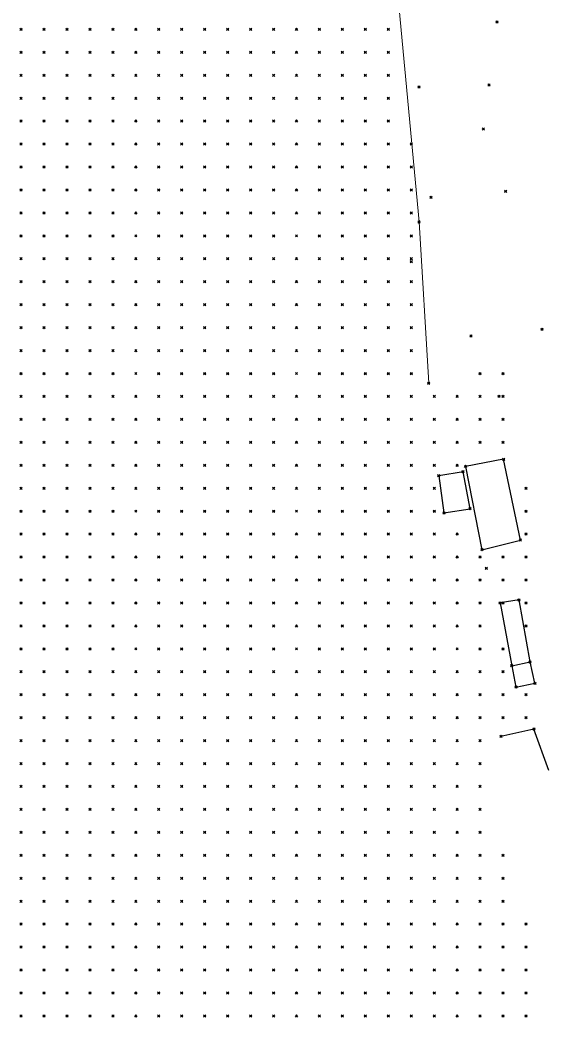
# Model space of a CAD drawing. Header units: metres. Extents: x 441556 to 446409, y 432338 to 461058.
# Drawn here: x 443955 to 444023.5, y 445703.1 to 445833.5 of the extents above; entities that cross this region are included whole.
import ezdxf

# ---------------------------------------------------------------- set-up
doc = ezdxf.new("R2010")
doc.units = ezdxf.units.M
doc.header["$MEASUREMENT"] = 0
doc.header["$PDMODE"] = 35
doc.header["$PDSIZE"] = 0.15
for name, color, linetype in [('DTM-BRE-RevB_A_HAT', 2, 'Continuous'), ('DTM-BRE-RevN_GRP_COLT_CONSTRUCTIE', 2, 'Continuous'), ('DTM-BRE-RevN_GRP_FOSA', 2, 'Continuous'), ('DTM-NOK-RevN_POINTS', 91, 'Continuous')]:
    doc.layers.add(name, color=color, linetype=linetype)
doc.layers.add('DTM-BRE-RevN_GRP_PARCARE', color=2, linetype='Continuous', lineweight=0)

msp = doc.modelspace()

# ---------------------------------------------------------------- linework, layer by layer
at = {"layer": 'DTM-BRE-RevB_A_HAT'}
msp.add_line((444019.307, 445749.074, 343.436), (444021.708, 445749.564, 343.408), dxfattribs=at)
at = {"layer": 'DTM-BRE-RevN_GRP_COLT_CONSTRUCTIE'}
for p, q in [((444018.254, 445776.059, 343.247), (444013.27, 445775.132, 343.312)), ((444020.453, 445765.494, 343.291), (444018.254, 445776.059, 343.247)), ((444013.27, 445775.132, 343.312), (444015.418, 445764.239, 343.433)), ((444012.953, 445774.438, 343.536), (444009.764, 445773.906, 343.441)), ((444009.764, 445773.906, 343.441), (444010.457, 445769.05, 343.49)), ((444013.862, 445769.591, 343.637), (444012.953, 445774.438, 343.536)), ((444010.457, 445769.05, 343.49), (444013.862, 445769.591, 343.637)), ((444015.418, 445764.239, 343.433), (444020.453, 445765.494, 343.291)), ((444022.219, 445740.787, 343.827), (444017.906, 445739.836, 343.931)), ((444024.143, 445735.363, 344.736), (444022.219, 445740.787, 343.827))]:
    msp.add_line(p, q, dxfattribs=at)
at = {"layer": 'DTM-BRE-RevN_GRP_FOSA'}
for p, q in [((444020.268, 445757.681, 343.206), (444017.782, 445757.275, 343.244)), ((444021.708, 445749.564, 343.408), (444020.268, 445757.681, 343.206)), ((444017.782, 445757.275, 343.244), (444019.307, 445749.074, 343.436)), ((444019.307, 445749.074, 343.436), (444019.858, 445746.278, 343.468)), ((444022.345, 445746.773, 343.337), (444021.708, 445749.564, 343.408)), ((444019.858, 445746.278, 343.468), (444022.345, 445746.773, 343.337))]:
    msp.add_line(p, q, dxfattribs=at)
at = {"layer": 'DTM-BRE-RevN_GRP_PARCARE'}
for p, q in [((444004.24, 445838.657, 343.529), (444007.202, 445807.094, 343.306)), ((444007.202, 445807.094, 343.306), (444008.468, 445786.015, 343.27))]:
    msp.add_line(p, q, dxfattribs=at)
at = {"layer": 'DTM-NOK-RevN_POINTS'}
for p in [(444017.403, 445833.248, 343.349), (443955.189, 445832.266, 379.073), (443958.189, 445832.266, 376.791), (443961.188, 445832.266, 374.891), (443964.187, 445832.266, 372.844), (443967.187, 445832.266, 370.68), (443970.186, 445832.266, 368.467), (443973.185, 445832.266, 366.135), (443976.185, 445832.266, 363.924), (443979.184, 445832.266, 361.653), (443982.183, 445832.266, 359.748), (443985.183, 445832.266, 357.953), (443988.182, 445832.266, 355.644), (443991.181, 445832.266, 353.758), (443994.181, 445832.266, 351.629), (443997.18, 445832.266, 349.375), (444000.18, 445832.266, 346.709), (444003.179, 445832.266, 343.842), (443955.189, 445829.266, 379.944), (443958.189, 445829.266, 377.743), (443961.188, 445829.266, 375.523), (443964.187, 445829.266, 373.241), (443967.187, 445829.266, 370.99), (443970.186, 445829.266, 368.633), (443973.185, 445829.266, 366.527), (443976.185, 445829.266, 364.254), (443979.184, 445829.266, 361.968), (443982.183, 445829.266, 360.004), (443985.183, 445829.266, 358.12), (443988.182, 445829.266, 356.018), (443991.181, 445829.266, 353.78), (443994.181, 445829.266, 351.807), (443997.18, 445829.266, 349.364), (444000.18, 445829.266, 346.627), (444003.179, 445829.266, 343.84), (443955.189, 445826.267, 380.691), (443958.189, 445826.267, 378.435), (443961.188, 445826.267, 375.985), (443964.187, 445826.267, 373.686), (443967.187, 445826.267, 371.478), (443970.186, 445826.267, 369.114), (443973.185, 445826.267, 366.85), (443976.185, 445826.267, 364.578), (443979.184, 445826.267, 362.56), (443982.183, 445826.267, 360.54), (443985.183, 445826.267, 358.571), (443988.182, 445826.267, 356.246), (443991.181, 445826.267, 354.019), (443994.181, 445826.267, 351.997), (443997.18, 445826.267, 349.278), (444000.18, 445826.267, 346.697), (444003.179, 445826.267, 343.93), (444007.189, 445824.724, 343.396), (444016.352, 445825.006, 343.347), (443955.189, 445823.268, 380.786), (443958.189, 445823.268, 378.518), (443961.188, 445823.268, 376.349), (443964.187, 445823.268, 373.895), (443967.187, 445823.268, 371.654), (443970.186, 445823.268, 369.746), (443973.185, 445823.268, 367.429), (443976.185, 445823.268, 365.178), (443979.184, 445823.268, 363.078), (443982.183, 445823.268, 360.685), (443985.183, 445823.268, 358.838), (443988.182, 445823.268, 356.555), (443991.181, 445823.268, 354.224), (443994.181, 445823.268, 352.196), (443997.18, 445823.268, 349.64), (444000.18, 445823.268, 346.852), (444003.179, 445823.268, 344.14), (443955.189, 445820.268, 380.933), (443958.189, 445820.268, 378.84), (443961.188, 445820.268, 376.866), (443964.187, 445820.268, 374.86), (443967.187, 445820.268, 372.333), (443970.186, 445820.268, 370.122), (443973.185, 445820.268, 367.886), (443976.185, 445820.268, 365.712), (443979.184, 445820.268, 363.576), (443982.183, 445820.268, 361.355), (443985.183, 445820.268, 359.257), (443988.182, 445820.268, 357.061), (443991.181, 445820.268, 354.634), (443994.181, 445820.268, 352.298), (443997.18, 445820.268, 349.74), (444000.18, 445820.268, 347.029), (444003.179, 445820.268, 344.318), (444015.612, 445819.25, 343.153), (443955.189, 445817.269, 381.938), (443958.189, 445817.269, 379.893), (443961.188, 445817.269, 377.631), (443964.187, 445817.269, 375.449), (443967.187, 445817.269, 373.15), (443970.186, 445817.269, 371.023), (443973.185, 445817.269, 368.494), (443976.185, 445817.269, 366.272), (443979.184, 445817.269, 364.005), (443982.183, 445817.269, 361.617), (443985.183, 445817.269, 359.411), (443988.182, 445817.269, 357.177), (443991.181, 445817.269, 354.846), (443994.181, 445817.269, 352.557), (443997.18, 445817.269, 350.074), (444000.18, 445817.269, 347.285), (444003.179, 445817.269, 344.252), (444006.178, 445817.269, 343.114), (443955.189, 445814.27, 383.016), (443958.189, 445814.27, 380.877), (443961.188, 445814.27, 378.413), (443964.187, 445814.27, 376.256), (443967.187, 445814.27, 373.844), (443970.186, 445814.27, 371.623), (443973.185, 445814.27, 369.119), (443976.185, 445814.27, 366.646), (443979.184, 445814.27, 364.339), (443982.183, 445814.27, 362.111), (443985.183, 445814.27, 359.693), (443988.182, 445814.27, 357.313), (443991.181, 445814.27, 355.045), (443994.181, 445814.27, 352.767), (443997.18, 445814.27, 349.918), (444000.18, 445814.27, 347.226), (444003.179, 445814.27, 344.319), (444006.178, 445814.27, 343.061), (443955.189, 445811.27, 383.921), (443958.189, 445811.27, 381.658), (443961.188, 445811.27, 379.144), (443964.187, 445811.27, 376.622), (443967.187, 445811.27, 374.305), (443970.186, 445811.27, 371.934), (443973.185, 445811.27, 369.765), (443976.185, 445811.27, 367.311), (443979.184, 445811.27, 364.743), (443982.183, 445811.27, 362.379), (443985.183, 445811.27, 360.277), (443988.182, 445811.27, 357.473), (443991.181, 445811.27, 355.163), (443994.181, 445811.27, 352.69), (443997.18, 445811.27, 350.072), (444000.18, 445811.27, 347.413), (444003.179, 445811.27, 344.812), (444006.178, 445811.27, 343.057), (444018.504, 445811.097, 343.262), (444008.765, 445810.324, 343.307), (443955.189, 445808.271, 384.743), (443958.189, 445808.271, 382.202), (443961.188, 445808.271, 379.747), (443964.187, 445808.271, 377.2), (443967.187, 445808.271, 374.581), (443970.186, 445808.271, 372.365), (443973.185, 445808.271, 370.079), (443976.185, 445808.271, 367.718), (443979.184, 445808.271, 365.353), (443982.183, 445808.271, 362.83), (443985.183, 445808.271, 360.723), (443988.182, 445808.271, 358.011), (443991.181, 445808.271, 355.548), (443994.181, 445808.271, 353.028), (443997.18, 445808.271, 350.333), (444000.18, 445808.271, 347.749), (444003.179, 445808.271, 345.241), (444006.178, 445808.271, 343.311), (444007.202, 445807.094, 343.306), (443955.189, 445805.272, 384.931), (443958.189, 445805.272, 382.5), (443961.188, 445805.272, 379.929), (443964.187, 445805.272, 377.442), (443967.187, 445805.272, 375.098), (443970.186, 445805.272, 372.901), (443973.185, 445805.272, 370.505), (443976.185, 445805.272, 368.219), (443979.184, 445805.272, 365.848), (443982.183, 445805.272, 363.293), (443985.183, 445805.272, 361.134), (443988.182, 445805.272, 358.554), (443991.181, 445805.272, 356.088), (443994.181, 445805.272, 353.324), (443997.18, 445805.272, 350.948), (444000.18, 445805.272, 348.223), (444003.179, 445805.272, 345.58), (444006.178, 445805.272, 343.458), (443955.189, 445802.272, 384.92), (443958.189, 445802.272, 382.714), (443961.188, 445802.272, 380.178), (443964.187, 445802.272, 377.4), (443967.187, 445802.272, 374.864), (443970.186, 445802.272, 372.687), (443973.185, 445802.272, 370.447), (443976.185, 445802.272, 368.317), (443979.184, 445802.272, 366.254), (443982.183, 445802.272, 363.862), (443985.183, 445802.272, 361.432), (443988.182, 445802.272, 358.832), (443991.181, 445802.272, 356.43), (443994.181, 445802.272, 353.749), (443997.18, 445802.272, 351.353), (444000.18, 445802.272, 348.62), (444003.179, 445802.272, 345.951), (444006.17, 445801.888, 344.062), (444006.178, 445802.272, 343.899), (443955.189, 445799.273, 385.117), (443958.189, 445799.273, 382.466), (443961.188, 445799.273, 379.262), (443964.187, 445799.273, 377.186), (443967.187, 445799.273, 374.933), (443970.186, 445799.273, 372.731), (443973.185, 445799.273, 370.42), (443976.185, 445799.273, 368.301), (443979.184, 445799.273, 365.966), (443982.183, 445799.273, 363.7), (443985.183, 445799.273, 361.49), (443988.182, 445799.273, 358.889), (443991.181, 445799.273, 356.539), (443994.181, 445799.273, 354.082), (443997.18, 445799.273, 351.462), (444000.18, 445799.273, 348.964), (444003.179, 445799.273, 346.171), (444006.178, 445799.273, 343.801), (443955.189, 445796.273, 385.312), (443958.189, 445796.273, 382.019), (443961.188, 445796.273, 379.609), (443964.187, 445796.273, 377.499), (443967.187, 445796.273, 375.48), (443970.186, 445796.273, 373.016), (443973.185, 445796.273, 370.596), (443976.185, 445796.273, 367.935), (443979.184, 445796.273, 365.382), (443982.183, 445796.273, 363.337), (443985.183, 445796.273, 361.008), (443988.182, 445796.273, 358.703), (443991.181, 445796.273, 356.457), (443994.181, 445796.273, 353.964), (443997.18, 445796.273, 351.368), (444000.18, 445796.273, 348.649), (444003.179, 445796.273, 346.31), (444006.178, 445796.273, 344.071), (443955.189, 445793.274, 385.652), (443958.189, 445793.274, 383.492), (443961.188, 445793.274, 381.169), (443964.187, 445793.274, 378.763), (443967.187, 445793.274, 375.959), (443970.186, 445793.274, 373.516), (443973.185, 445793.274, 370.718), (443976.185, 445793.274, 367.738), (443979.184, 445793.274, 365.131), (443982.183, 445793.274, 362.735), (443985.183, 445793.274, 360.362), (443988.182, 445793.274, 358.299), (443991.181, 445793.274, 356.208), (443994.181, 445793.274, 353.78), (443997.18, 445793.274, 351.46), (444000.18, 445793.274, 348.809), (444003.179, 445793.274, 346.345), (444006.178, 445793.274, 344.408), (444023.259, 445793.07, 343.102), (444013.97, 445792.193, 343.244), (443955.189, 445790.275, 387.213), (443958.189, 445790.275, 384.702), (443961.188, 445790.275, 382.066), (443964.187, 445790.275, 379.119), (443967.187, 445790.275, 376.404), (443970.186, 445790.275, 373.708), (443973.185, 445790.275, 370.346), (443976.185, 445790.275, 368.022), (443979.184, 445790.275, 365.181), (443982.183, 445790.275, 362.644), (443985.183, 445790.275, 360.283), (443988.182, 445790.275, 358.169), (443991.181, 445790.275, 356.098), (443994.181, 445790.275, 353.91), (443997.18, 445790.275, 351.739), (444000.18, 445790.275, 349.224), (444003.179, 445790.275, 346.745), (444006.178, 445790.275, 344.372), (443955.189, 445787.275, 388.117), (443958.189, 445787.275, 385.424), (443961.188, 445787.275, 382.422), (443964.187, 445787.275, 379.452), (443967.187, 445787.275, 376.799), (443970.186, 445787.275, 373.706), (443973.185, 445787.275, 370.574), (443976.185, 445787.275, 367.86), (443979.184, 445787.275, 365.303), (443982.183, 445787.275, 362.778), (443985.183, 445787.275, 360.05), (443988.182, 445787.275, 357.745), (443991.181, 445787.275, 355.984), (443994.181, 445787.275, 354.07), (443997.18, 445787.275, 352.052), (444000.18, 445787.275, 349.622), (444003.179, 445787.275, 347.063), (444006.178, 445787.275, 344.777), (444015.176, 445787.275, 343.06), (444018.176, 445787.275, 342.93), (444008.468, 445786.015, 343.27), (443955.189, 445784.276, 389.01), (443958.189, 445784.276, 385.906), (443961.188, 445784.276, 382.699), (443964.187, 445784.276, 379.735), (443967.187, 445784.276, 376.796), (443970.186, 445784.276, 373.551), (443973.185, 445784.276, 370.656), (443976.185, 445784.276, 368.021), (443979.184, 445784.276, 365.069), (443982.183, 445784.276, 362.484), (443985.183, 445784.276, 360.101), (443988.182, 445784.276, 357.969), (443991.181, 445784.276, 355.91), (443994.181, 445784.276, 354.094), (443997.18, 445784.276, 352.143), (444000.18, 445784.276, 349.697), (444003.179, 445784.276, 347.385), (444006.178, 445784.276, 344.839), (444009.178, 445784.276, 343.07), (444012.177, 445784.276, 343.011), (444015.176, 445784.276, 342.917), (444017.637, 445784.315, 343.154), (444018.176, 445784.276, 342.813), (443955.189, 445781.277, 389.431), (443958.189, 445781.277, 386.055), (443961.188, 445781.277, 383.018), (443964.187, 445781.277, 379.955), (443967.187, 445781.277, 376.739), (443970.186, 445781.277, 373.489), (443973.185, 445781.277, 370.383), (443976.185, 445781.277, 367.718), (443979.184, 445781.277, 364.988), (443982.183, 445781.277, 362.475), (443985.183, 445781.277, 360.038), (443988.182, 445781.277, 357.852), (443991.181, 445781.277, 355.968), (443994.181, 445781.277, 354.193), (443997.18, 445781.277, 352.407), (444000.18, 445781.277, 350.096), (444003.179, 445781.277, 347.899), (444006.178, 445781.277, 345.068), (444009.178, 445781.277, 343.24), (444012.177, 445781.277, 343.135), (444015.176, 445781.277, 343.012), (444018.176, 445781.277, 342.816), (443955.189, 445778.277, 389.25), (443958.189, 445778.277, 386.302), (443961.188, 445778.277, 382.991), (443964.187, 445778.277, 379.794), (443967.187, 445778.277, 376.485), (443970.186, 445778.277, 373.414), (443973.185, 445778.277, 370.196), (443976.185, 445778.277, 367.595), (443979.184, 445778.277, 364.805), (443982.183, 445778.277, 362.332), (443985.183, 445778.277, 360.119), (443988.182, 445778.277, 358.06), (443991.181, 445778.277, 356.248), (443994.181, 445778.277, 354.735), (443997.18, 445778.277, 352.91), (444000.18, 445778.277, 350.566), (444003.179, 445778.277, 348.355), (444006.178, 445778.277, 345.615), (444009.178, 445778.277, 343.316), (444012.177, 445778.277, 342.991), (444015.176, 445778.277, 342.921), (444018.176, 445778.277, 342.835), (444018.254, 445776.059, 343.247), (443955.189, 445775.278, 389.331), (443958.189, 445775.278, 386.163), (443961.188, 445775.278, 383.115), (443964.187, 445775.278, 379.782), (443967.187, 445775.278, 376.346), (443970.186, 445775.278, 373.159), (443973.185, 445775.278, 369.986), (443976.185, 445775.278, 367.461), (443979.184, 445775.278, 364.832), (443982.183, 445775.278, 362.332), (443985.183, 445775.278, 360.129), (443988.182, 445775.278, 357.955), (443991.181, 445775.278, 356.415), (443994.181, 445775.278, 355.002), (443997.18, 445775.278, 353.438), (444000.18, 445775.278, 351.089), (444003.179, 445775.278, 348.514), (444006.178, 445775.278, 346.292), (444009.178, 445775.278, 343.598), (444012.177, 445775.278, 343.127), (444012.953, 445774.438, 343.536), (444013.27, 445775.132, 343.312), (444009.764, 445773.906, 343.441), (443955.189, 445772.279, 389.242), (443958.189, 445772.279, 385.959), (443961.188, 445772.279, 382.434), (443964.187, 445772.279, 379.221), (443967.187, 445772.279, 375.967), (443970.186, 445772.279, 372.663), (443973.185, 445772.279, 369.916), (443976.185, 445772.279, 367.349), (443979.184, 445772.279, 364.731), (443982.183, 445772.279, 362.507), (443985.183, 445772.279, 360.594), (443988.182, 445772.279, 358.925), (443991.181, 445772.279, 357.021), (443994.181, 445772.279, 355.126), (443997.18, 445772.279, 353.421), (444000.18, 445772.279, 351.213), (444003.179, 445772.279, 348.592), (444006.178, 445772.279, 346.402), (444009.178, 445772.279, 344.174), (444021.175, 445772.279, 342.852), (443955.189, 445769.279, 389.106), (443958.189, 445769.279, 385.695), (443961.188, 445769.279, 382.199), (443964.187, 445769.279, 379.523), (443967.187, 445769.279, 375.99), (443970.186, 445769.279, 372.893), (443973.185, 445769.279, 370.135), (443976.185, 445769.279, 367.584), (443979.184, 445769.279, 365.072), (443982.183, 445769.279, 362.659), (443985.183, 445769.279, 360.854), (443988.182, 445769.279, 359.312), (443991.181, 445769.279, 357.603), (443994.181, 445769.279, 355.704), (443997.18, 445769.279, 353.478), (444000.18, 445769.279, 351.29), (444003.179, 445769.279, 348.676), (444006.178, 445769.279, 346.923), (444009.178, 445769.279, 344.7), (444013.862, 445769.591, 343.637), (444021.175, 445769.279, 342.82), (444010.457, 445769.05, 343.49), (443955.189, 445766.28, 388.265), (443958.189, 445766.28, 384.552), (443961.188, 445766.28, 381.784), (443964.187, 445766.28, 379.133), (443967.187, 445766.28, 375.658), (443970.186, 445766.28, 372.692), (443973.185, 445766.28, 369.989), (443976.185, 445766.28, 367.634), (443979.184, 445766.28, 365.162), (443982.183, 445766.28, 362.967), (443985.183, 445766.28, 361.095), (443988.182, 445766.28, 359.231), (443991.181, 445766.28, 357.612), (443994.181, 445766.28, 355.607), (443997.18, 445766.28, 353.768), (444000.18, 445766.28, 351.595), (444003.179, 445766.28, 349.608), (444006.178, 445766.28, 347.513), (444009.178, 445766.28, 345.112), (444012.177, 445766.28, 343.323), (444020.453, 445765.494, 343.291), (444021.175, 445766.28, 342.87), (444015.418, 445764.239, 343.433), (443955.189, 445763.28, 386.874), (443958.189, 445763.28, 383.729), (443961.188, 445763.28, 381.122), (443964.187, 445763.28, 378.543), (443967.187, 445763.28, 375.246), (443970.186, 445763.28, 372.387), (443973.185, 445763.28, 369.643), (443976.185, 445763.28, 367.488), (443979.184, 445763.28, 365.054), (443982.183, 445763.28, 362.86), (443985.183, 445763.28, 361.362), (443988.182, 445763.28, 359.804), (443991.181, 445763.28, 358.223), (443994.181, 445763.28, 356.556), (443997.18, 445763.28, 354.59), (444000.18, 445763.28, 352.409), (444003.179, 445763.28, 350.364), (444006.178, 445763.28, 348.032), (444009.178, 445763.28, 345.739), (444012.177, 445763.28, 343.403), (444015.176, 445763.28, 343.069), (444018.176, 445763.28, 342.956), (444021.175, 445763.28, 342.885), (444015.989, 445761.817, 343.304), (443955.189, 445760.281, 385.406), (443958.189, 445760.281, 382.578), (443961.188, 445760.281, 379.901), (443964.187, 445760.281, 376.938), (443967.187, 445760.281, 374.513), (443970.186, 445760.281, 372.007), (443973.185, 445760.281, 369.302), (443976.185, 445760.281, 367.324), (443979.184, 445760.281, 365.043), (443982.183, 445760.281, 363.337), (443985.183, 445760.281, 361.854), (443988.182, 445760.281, 360.445), (443991.181, 445760.281, 358.884), (443994.181, 445760.281, 356.888), (443997.18, 445760.281, 355.089), (444000.18, 445760.281, 353.127), (444003.179, 445760.281, 350.455), (444006.178, 445760.281, 348.493), (444009.178, 445760.281, 345.924), (444012.177, 445760.281, 343.704), (444015.176, 445760.281, 343.019), (444018.176, 445760.281, 342.88), (444021.175, 445760.281, 342.859), (444020.268, 445757.681, 343.206), (443955.189, 445757.282, 383.35), (443958.189, 445757.282, 380.903), (443961.188, 445757.282, 378.342), (443964.187, 445757.282, 376.061), (443967.187, 445757.282, 373.552), (443970.186, 445757.282, 371.47), (443973.185, 445757.282, 369.333), (443976.185, 445757.282, 367.423), (443979.184, 445757.282, 365.836), (443982.183, 445757.282, 363.77), (443985.183, 445757.282, 362.153), (443988.182, 445757.282, 360.322), (443991.181, 445757.282, 358.537), (443994.181, 445757.282, 356.544), (443997.18, 445757.282, 354.942), (444000.18, 445757.282, 353.334), (444003.179, 445757.282, 350.771), (444006.178, 445757.282, 348.934), (444009.178, 445757.282, 346.474), (444012.177, 445757.282, 343.964), (444015.176, 445757.282, 343.046), (444017.782, 445757.275, 343.244), (444018.176, 445757.282, 342.961), (444021.175, 445757.282, 342.952), (443955.189, 445754.282, 382.327), (443958.189, 445754.282, 380.204), (443961.188, 445754.282, 378.127), (443964.187, 445754.282, 376.175), (443967.187, 445754.282, 374.057), (443970.186, 445754.282, 372.191), (443973.185, 445754.282, 370.421), (443976.185, 445754.282, 368.749), (443979.184, 445754.282, 366.987), (443982.183, 445754.282, 364.487), (443985.183, 445754.282, 362.438), (443988.182, 445754.282, 360.482), (443991.181, 445754.282, 358.602), (443994.181, 445754.282, 356.751), (443997.18, 445754.282, 354.887), (444000.18, 445754.282, 353.186), (444003.179, 445754.282, 351.522), (444006.178, 445754.282, 349.36), (444009.178, 445754.282, 347.115), (444012.177, 445754.282, 344.313), (444015.176, 445754.282, 343.177), (444021.175, 445754.282, 343.03), (443955.189, 445751.283, 383.62), (443958.189, 445751.283, 381.501), (443961.188, 445751.283, 379.656), (443964.187, 445751.283, 377.762), (443967.187, 445751.283, 375.759), (443970.186, 445751.283, 373.91), (443973.185, 445751.283, 372.05), (443976.185, 445751.283, 370.142), (443979.184, 445751.283, 367.918), (443982.183, 445751.283, 365.45), (443985.183, 445751.283, 363.145), (443988.182, 445751.283, 360.794), (443991.181, 445751.283, 358.629), (443994.181, 445751.283, 356.709), (443997.18, 445751.283, 354.98), (444000.18, 445751.283, 353.078), (444003.179, 445751.283, 351.781), (444006.178, 445751.283, 349.827), (444009.178, 445751.283, 347.385), (444012.177, 445751.283, 344.917), (444015.176, 445751.283, 343.264), (444018.176, 445751.283, 343.107), (444019.307, 445749.074, 343.436), (444021.708, 445749.564, 343.408), (443955.189, 445748.284, 385.889), (443958.189, 445748.284, 383.744), (443961.188, 445748.284, 381.442), (443964.187, 445748.284, 379.444), (443967.187, 445748.284, 377.325), (443970.186, 445748.284, 375.616), (443973.185, 445748.284, 373.29), (443976.185, 445748.284, 371.244), (443979.184, 445748.284, 368.725), (443982.183, 445748.284, 366.565), (443985.183, 445748.284, 363.924), (443988.182, 445748.284, 361.397), (443991.181, 445748.284, 359.234), (443994.181, 445748.284, 357.185), (443997.18, 445748.284, 355.237), (444000.18, 445748.284, 353.332), (444003.179, 445748.284, 352.141), (444006.178, 445748.284, 350.24), (444009.178, 445748.284, 347.862), (444012.177, 445748.284, 345.631), (444015.176, 445748.284, 343.43), (444018.176, 445748.284, 343.194), (444019.858, 445746.278, 343.468), (444022.345, 445746.773, 343.337), (443955.189, 445745.284, 388.205), (443958.189, 445745.284, 385.972), (443961.188, 445745.284, 383.51), (443964.187, 445745.284, 381.298), (443967.187, 445745.284, 379.015), (443970.186, 445745.284, 376.782), (443973.185, 445745.284, 374.869), (443976.185, 445745.284, 372.69), (443979.184, 445745.284, 370.204), (443982.183, 445745.284, 367.508), (443985.183, 445745.284, 364.755), (443988.182, 445745.284, 362.222), (443991.181, 445745.284, 360.051), (443994.181, 445745.284, 357.786), (443997.18, 445745.284, 355.801), (444000.18, 445745.284, 353.945), (444003.179, 445745.284, 352.483), (444006.178, 445745.284, 351.159), (444009.178, 445745.284, 348.824), (444012.177, 445745.284, 346.561), (444015.176, 445745.284, 343.872), (444018.176, 445745.284, 343.173), (444021.175, 445745.284, 343.02), (443955.189, 445742.285, 389.865), (443958.189, 445742.285, 387.718), (443961.188, 445742.285, 385.247), (443964.187, 445742.285, 382.623), (443967.187, 445742.285, 380.405), (443970.186, 445742.285, 378.109), (443973.185, 445742.285, 375.868), (443976.185, 445742.285, 373.743), (443979.184, 445742.285, 371.128), (443982.183, 445742.285, 368.501), (443985.183, 445742.285, 365.811), (443988.182, 445742.285, 363.15), (443991.181, 445742.285, 360.632), (443994.181, 445742.285, 358.601), (443997.18, 445742.285, 356.552), (444000.18, 445742.285, 354.88), (444003.179, 445742.285, 353.264), (444006.178, 445742.285, 351.744), (444009.178, 445742.285, 349.344), (444012.177, 445742.285, 347.176), (444015.176, 445742.285, 344.347), (444018.176, 445742.285, 343.169), (444021.175, 445742.285, 343.054), (444022.219, 445740.787, 343.827), (443955.189, 445739.286, 391.557), (443958.189, 445739.286, 389.313), (443961.188, 445739.286, 386.682), (443964.187, 445739.286, 384.03), (443967.187, 445739.286, 381.566), (443970.186, 445739.286, 379.165), (443973.185, 445739.286, 376.81), (443976.185, 445739.286, 374.506), (443979.184, 445739.286, 372.177), (443982.183, 445739.286, 369.196), (443985.183, 445739.286, 366.652), (443988.182, 445739.286, 364.045), (443991.181, 445739.286, 361.939), (443994.181, 445739.286, 359.442), (443997.18, 445739.286, 357.762), (444000.18, 445739.286, 356.283), (444003.179, 445739.286, 354.089), (444006.178, 445739.286, 352.103), (444009.178, 445739.286, 349.914), (444012.177, 445739.286, 347.756), (444015.176, 445739.286, 344.963), (444017.906, 445739.836, 343.931), (443955.189, 445736.286, 393.846), (443958.189, 445736.286, 391.01), (443961.188, 445736.286, 388.175), (443964.187, 445736.286, 385.216), (443967.187, 445736.286, 382.197), (443970.186, 445736.286, 379.821), (443973.185, 445736.286, 377.535), (443976.185, 445736.286, 375.289), (443979.184, 445736.286, 372.637), (443982.183, 445736.286, 370.164), (443985.183, 445736.286, 367.441), (443988.182, 445736.286, 364.862), (443991.181, 445736.286, 362.744), (443994.181, 445736.286, 360.464), (443997.18, 445736.286, 358.704), (444000.18, 445736.286, 357.309), (444003.179, 445736.286, 355.228), (444006.178, 445736.286, 353.123), (444009.178, 445736.286, 350.744), (444012.177, 445736.286, 348.334), (444015.176, 445736.286, 346.112), (443955.189, 445733.287, 395.505), (443958.189, 445733.287, 392.564), (443961.188, 445733.287, 389.778), (443964.187, 445733.287, 387.067), (443967.187, 445733.287, 383.608), (443970.186, 445733.287, 380.391), (443973.185, 445733.287, 378.064), (443976.185, 445733.287, 375.734), (443979.184, 445733.287, 373.206), (443982.183, 445733.287, 370.606), (443985.183, 445733.287, 368.26), (443988.182, 445733.287, 365.613), (443991.181, 445733.287, 363.479), (443994.181, 445733.287, 361.552), (443997.18, 445733.287, 360.008), (444000.18, 445733.287, 358.453), (444003.179, 445733.287, 356.521), (444006.178, 445733.287, 354.41), (444009.178, 445733.287, 352.21), (444012.177, 445733.287, 349.865), (444015.176, 445733.287, 347.451), (443955.189, 445730.288, 396.494), (443958.189, 445730.288, 393.43), (443961.188, 445730.288, 390.296), (443964.187, 445730.288, 387.827), (443967.187, 445730.288, 384.389), (443970.186, 445730.288, 381.277), (443973.185, 445730.288, 378.685), (443976.185, 445730.288, 376.06), (443979.184, 445730.288, 373.611), (443982.183, 445730.288, 371.333), (443985.183, 445730.288, 369.014), (443988.182, 445730.288, 366.337), (443991.181, 445730.288, 364.371), (443994.181, 445730.288, 362.493), (443997.18, 445730.288, 361.265), (444000.18, 445730.288, 359.768), (444003.179, 445730.288, 357.744), (444006.178, 445730.288, 355.641), (444009.178, 445730.288, 353.593), (444012.177, 445730.288, 351.342), (444015.176, 445730.288, 348.57), (443955.189, 445727.288, 395.845), (443958.189, 445727.288, 393.501), (443961.188, 445727.288, 390.864), (443964.187, 445727.288, 387.899), (443967.187, 445727.288, 385.006), (443970.186, 445727.288, 381.965), (443973.185, 445727.288, 379.138), (443976.185, 445727.288, 376.536), (443979.184, 445727.288, 374.157), (443982.183, 445727.288, 371.956), (443985.183, 445727.288, 369.779), (443988.182, 445727.288, 367.402), (443991.181, 445727.288, 365.581), (443994.181, 445727.288, 363.807), (443997.18, 445727.288, 362.362), (444000.18, 445727.288, 361.099), (444003.179, 445727.288, 359.214), (444006.178, 445727.288, 356.739), (444009.178, 445727.288, 354.494), (444012.177, 445727.288, 352.065), (444015.176, 445727.288, 349.21), (443955.189, 445724.289, 395.615), (443958.189, 445724.289, 393.086), (443961.188, 445724.289, 390.461), (443964.187, 445724.289, 387.847), (443967.187, 445724.289, 384.78), (443970.186, 445724.289, 382.046), (443973.185, 445724.289, 379.446), (443976.185, 445724.289, 376.669), (443979.184, 445724.289, 374.507), (443982.183, 445724.289, 372.463), (443985.183, 445724.289, 370.246), (443988.182, 445724.289, 368.038), (443991.181, 445724.289, 366.483), (443994.181, 445724.289, 365.085), (443997.18, 445724.289, 363.557), (444000.18, 445724.289, 362.173), (444003.179, 445724.289, 360.148), (444006.178, 445724.289, 357.453), (444009.178, 445724.289, 355.032), (444012.177, 445724.289, 352.718), (444015.176, 445724.289, 350.14), (444018.176, 445724.289, 347.265), (443955.189, 445721.289, 394.479), (443958.189, 445721.289, 392.029), (443961.188, 445721.289, 389.452), (443964.187, 445721.289, 386.953), (443967.187, 445721.289, 384.017), (443970.186, 445721.289, 381.214), (443973.185, 445721.289, 378.98), (443976.185, 445721.289, 376.857), (443979.184, 445721.289, 374.747), (443982.183, 445721.289, 372.721), (443985.183, 445721.289, 370.834), (443988.182, 445721.289, 369.043), (443991.181, 445721.289, 367.386), (443994.181, 445721.289, 366.03), (443997.18, 445721.289, 364.554), (444000.18, 445721.289, 362.953), (444003.179, 445721.289, 360.808), (444006.178, 445721.289, 358.144), (444009.178, 445721.289, 355.652), (444012.177, 445721.289, 353.306), (444015.176, 445721.289, 350.84), (444018.176, 445721.289, 347.953), (443955.189, 445718.29, 393.153), (443958.189, 445718.29, 390.753), (443961.188, 445718.29, 388.247), (443964.187, 445718.29, 385.818), (443967.187, 445718.29, 383.054), (443970.186, 445718.29, 380.619), (443973.185, 445718.29, 378.608), (443976.185, 445718.29, 376.678), (443979.184, 445718.29, 375.172), (443982.183, 445718.29, 373.17), (443985.183, 445718.29, 371.421), (443988.182, 445718.29, 369.718), (443991.181, 445718.29, 368.343), (443994.181, 445718.29, 366.824), (443997.18, 445718.29, 365.025), (444000.18, 445718.29, 363.041), (444003.179, 445718.29, 361.036), (444006.178, 445718.29, 358.691), (444009.178, 445718.29, 356.295), (444012.177, 445718.29, 353.833), (444015.176, 445718.29, 351.342), (444018.176, 445718.29, 349.005), (443955.189, 445715.291, 391.75), (443958.189, 445715.291, 389.256), (443961.188, 445715.291, 386.807), (443964.187, 445715.291, 384.534), (443967.187, 445715.291, 382.467), (443970.186, 445715.291, 380.508), (443973.185, 445715.291, 379.019), (443976.185, 445715.291, 377.411), (443979.184, 445715.291, 375.633), (443982.183, 445715.291, 373.866), (443985.183, 445715.291, 372.048), (443988.182, 445715.291, 370.434), (443991.181, 445715.291, 368.943), (443994.181, 445715.291, 367.401), (443997.18, 445715.291, 365.379), (444000.18, 445715.291, 363.527), (444003.179, 445715.291, 361.714), (444006.178, 445715.291, 359.406), (444009.178, 445715.291, 356.924), (444012.177, 445715.291, 354.323), (444015.176, 445715.291, 351.97), (444018.176, 445715.291, 349.458), (444021.175, 445715.291, 347.077), (443955.189, 445712.291, 390.882), (443958.189, 445712.291, 388.491), (443961.188, 445712.291, 386.347), (443964.187, 445712.291, 384.8), (443967.187, 445712.291, 383.023), (443970.186, 445712.291, 381.272), (443973.185, 445712.291, 379.551), (443976.185, 445712.291, 378.009), (443979.184, 445712.291, 376.206), (443982.183, 445712.291, 374.282), (443985.183, 445712.291, 372.671), (443988.182, 445712.291, 370.878), (443991.181, 445712.291, 369.194), (443994.181, 445712.291, 367.478), (443997.18, 445712.291, 365.601), (444000.18, 445712.291, 363.93), (444003.179, 445712.291, 361.846), (444006.178, 445712.291, 359.68), (444009.178, 445712.291, 357.207), (444012.177, 445712.291, 354.757), (444015.176, 445712.291, 352.322), (444018.176, 445712.291, 350.042), (444021.175, 445712.291, 347.058), (443955.189, 445709.292, 390.77), (443958.189, 445709.292, 388.702), (443961.188, 445709.292, 386.801), (443964.187, 445709.292, 385.282), (443967.187, 445709.292, 383.504), (443970.186, 445709.292, 381.796), (443973.185, 445709.292, 380.099), (443976.185, 445709.292, 378.331), (443979.184, 445709.292, 376.641), (443982.183, 445709.292, 374.881), (443985.183, 445709.292, 373.118), (443988.182, 445709.292, 371.379), (443991.181, 445709.292, 369.506), (443994.181, 445709.292, 367.6), (443997.18, 445709.292, 365.787), (444000.18, 445709.292, 363.768), (444003.179, 445709.292, 361.744), (444006.178, 445709.292, 359.75), (444009.178, 445709.292, 357.197), (444012.177, 445709.292, 354.907), (444015.176, 445709.292, 352.554), (444018.176, 445709.292, 350.399), (444021.175, 445709.292, 347.105), (443955.189, 445706.293, 391.388), (443958.189, 445706.293, 389.307), (443961.188, 445706.293, 387.58), (443964.187, 445706.293, 386.054), (443967.187, 445706.293, 384.483), (443970.186, 445706.293, 383.039), (443973.185, 445706.293, 381.059), (443976.185, 445706.293, 379.326), (443979.184, 445706.293, 377.374), (443982.183, 445706.293, 375.551), (443985.183, 445706.293, 373.633), (443988.182, 445706.293, 371.773), (443991.181, 445706.293, 369.857), (443994.181, 445706.293, 367.662), (443997.18, 445706.293, 365.728), (444000.18, 445706.293, 363.924), (444003.179, 445706.293, 361.932), (444006.178, 445706.293, 359.878), (444009.178, 445706.293, 357.51), (444012.177, 445706.293, 355.22), (444015.176, 445706.293, 352.788), (444018.176, 445706.293, 350.737), (444021.175, 445706.293, 348.442), (443955.189, 445703.293, 393.175), (443958.189, 445703.293, 391.128), (443961.188, 445703.293, 389.527), (443964.187, 445703.293, 387.853), (443967.187, 445703.293, 386.071), (443970.186, 445703.293, 384.339), (443973.185, 445703.293, 382.493), (443976.185, 445703.293, 380.608), (443979.184, 445703.293, 378.318), (443982.183, 445703.293, 376.551), (443985.183, 445703.293, 374.273), (443988.182, 445703.293, 372.331), (443991.181, 445703.293, 370.27), (443994.181, 445703.293, 368.214), (443997.18, 445703.293, 366.186), (444000.18, 445703.293, 364.542), (444003.179, 445703.293, 362.35), (444006.178, 445703.293, 360.541), (444009.178, 445703.293, 358.433), (444012.177, 445703.293, 355.893), (444015.176, 445703.293, 353.337), (444018.176, 445703.293, 351.222), (444021.175, 445703.293, 349.638)]:
    msp.add_point(p, dxfattribs=at)

doc.saveas('drawing.dxf')
